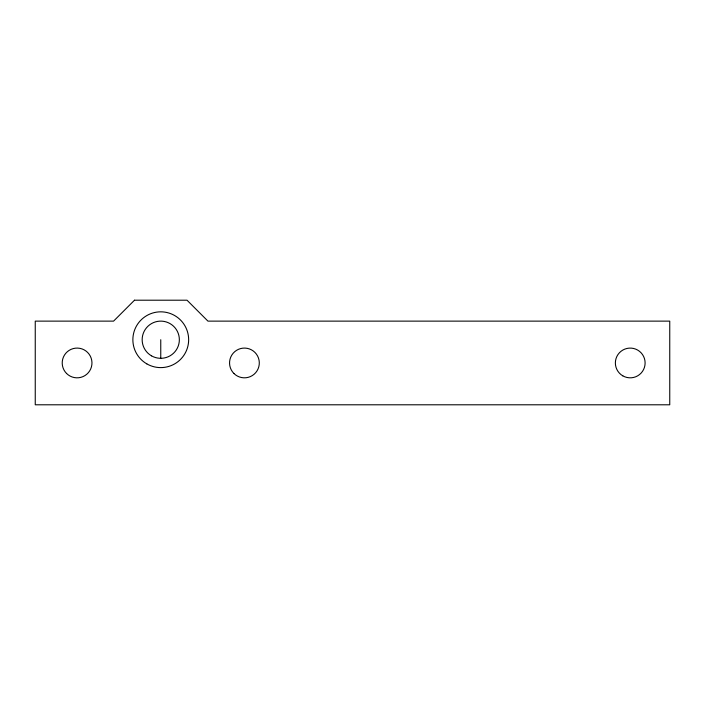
<?xml version="1.0" encoding="UTF-8"?>
<svg xmlns="http://www.w3.org/2000/svg" width="705" height="705" viewBox="0 0 705 705"><rect width="100%" height="100%" fill="white"/><g stroke="black" fill="none" stroke-linecap="round" stroke-linejoin="round"><path stroke-width="1.06" d="M160.758 339.713L160.758 358.307M134.496 300.207L113.575 321.127L35.25 321.127L35.25 404.793L669.75 404.793L669.75 321.127L207.94 321.127L187.019 300.207L134.496 300.207M233.91 373.474A14.875 14.875 0 0 0 258.797 366.812A14.875 14.875 0 0 0 240.572 348.587A14.875 14.875 0 0 0 233.91 373.474M622.806 375.844A14.875 14.875 0 0 0 645.11 362.96A14.875 14.875 0 0 0 622.806 350.077A14.875 14.875 0 0 0 622.806 375.844M66.57 373.474A14.875 14.875 0 0 0 91.456 366.812A14.875 14.875 0 0 0 73.232 348.587A14.875 14.875 0 0 0 66.57 373.474M151.46 355.822A18.594 18.594 0 0 0 179.352 339.713A18.594 18.594 0 0 0 151.46 323.613A18.594 18.594 0 0 0 151.46 355.822M146.807 363.868A27.892 27.892 0 0 0 188.649 339.713A27.892 27.892 0 0 0 146.807 315.567A27.892 27.892 0 0 0 146.807 363.868"/></g></svg>
